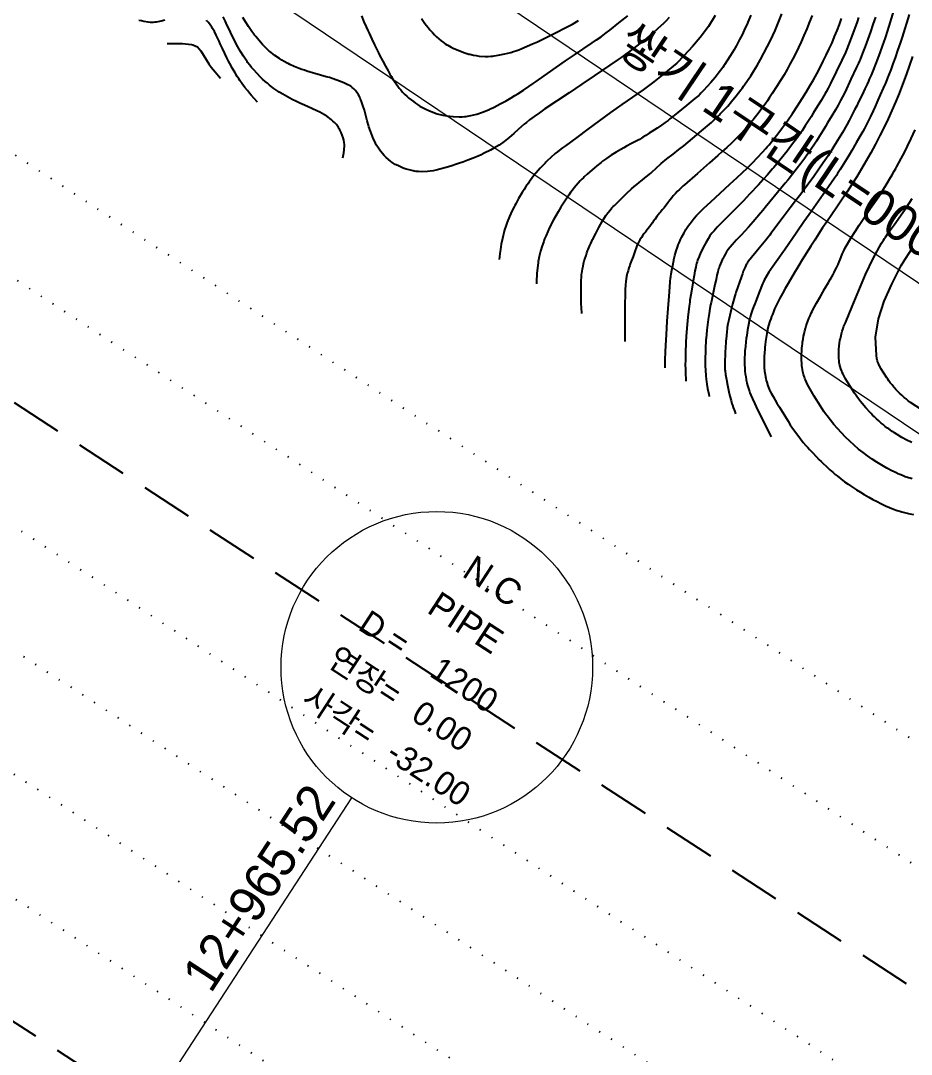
# Model space of a CAD drawing. Header units: millimetres. Extents: x 156921 to 159642, y 477538 to 479586.
# Drawn here: x 157345.2 to 157430.9, y 479121.6 to 479221.1 of the extents above; entities that cross this region are included whole.
import ezdxf
from ezdxf.enums import TextEntityAlignment as Align

# ---------------------------------------------------------------- set-up
doc = ezdxf.new("R2010")
doc.units = ezdxf.units.MM
doc.header["$MEASUREMENT"] = 0
for name, pattern in [('A-DASHD01', [0.75, 0.5, -0.25]), ('A-DOTLN01H', [0.125, 0, -0.125]), ('CONT', [2, 1, 1])]:
    doc.linetypes.add(name, pattern=pattern)
doc.layers.add('F0017111', color=94, linetype='Continuous', transparency=0.6)
doc.layers.add('F0017114', color=80, linetype='Continuous', transparency=0.6)
doc.layers.add('종단_인출선_문자_해치등', color=7, linetype='Continuous')
doc.layers.add('평면선형_인출선&문자', color=7, linetype='Continuous')
doc.layers.add('종단_횡단통로_수로암거_배수관', color=122, linetype='CONT', lineweight=9)
doc.layers.add('평면-임시폴대', color=136, linetype='Continuous', lineweight=9)
doc.styles.add('HM 4_폴대', font='BAREUNDOTUMPRO1.TTF')
doc.styles.get("Standard").update_dxf_attribs({"font": 'BAREUNDOTUMPRO1.TTF'})

# ---------------------------------------------------------------- blocks, each defined once
blk = doc.blocks.new('CRPIPEN')
at = {"color": 0, "lineweight": 0}
blk.add_circle((0, 15), 15, dxfattribs=at)
at = {"color": 0}
for s, p in [(' D =', (-9.325, 13.904)), ('연장=', (-9.133, 9.404)), ('사각=', (-9.133, 4.904))]:
    blk.add_text(s, height=2.3, dxfattribs=at).set_placement(p)
for tag, p in [('CONDITION', (0, 24.91)), ('STRU_KIND', (0, 20.14))]:
    blk.add_attdef(tag, text='', height=2.5, dxfattribs=at).set_placement(p, align=Align.MIDDLE_CENTER)
for tag, p in [('STRU_SIZE', (-0.26, 13.904)), ('NEW_LEN', (0.55, 9.404)), ('SKEW', (0.55, 4.904))]:
    blk.add_attdef(tag, p, '', height=2.3, dxfattribs=at)

msp = doc.modelspace()

# ---------------------------------------------------------------- linework, layer by layer
at = {"layer": 'F0017111', "transparency": 33554521, "flags": 128}
for points in [[(157399.195, 479192.935), (157399.192, 479192.998), (157399.145, 479193.892), (157399.132, 479194.224), (157399.126, 479194.43), (157399.123, 479194.574), (157399.12, 479195.167), (157399.128, 479195.795), (157399.139, 479196.112), (157399.157, 479196.415), (157399.179, 479196.67), (157399.199, 479196.845), (157399.218, 479196.979), (157399.26, 479197.245), (157399.31, 479197.505), (157399.36, 479197.729), (157399.4, 479197.885), (157399.436, 479198.008), (157399.513, 479198.261), (157399.601, 479198.529), (157399.687, 479198.773), (157399.754, 479198.955), (157399.813, 479199.107), (157399.931, 479199.4), (157400.049, 479199.674), (157400.153, 479199.9), (157400.227, 479200.05), (157400.287, 479200.162), (157400.543, 479200.647), (157400.831, 479201.208), (157400.988, 479201.504), (157401.154, 479201.795), (157401.306, 479202.045), (157401.421, 479202.221), (157401.516, 479202.36), (157401.711, 479202.629), (157401.913, 479202.882), (157402.096, 479203.093), (157402.23, 479203.235), (157402.342, 479203.342), (157402.764, 479203.754), (157403.143, 479204.134), (157403.532, 479204.515), (157403.983, 479204.934), (157404.228, 479205.151), (157404.481, 479205.365), (157404.707, 479205.549), (157404.873, 479205.679), (157405.009, 479205.781), (157405.27, 479205.983), (157405.509, 479206.177), (157405.705, 479206.343), (157405.832, 479206.457), (157405.925, 479206.546), (157406.34, 479206.927), (157406.837, 479207.358), (157407.393, 479207.815), (157407.981, 479208.277), (157408.543, 479208.711), (157409.018, 479209.084), (157409.444, 479209.427), (157409.862, 479209.774), (157410.72, 479210.505), (157411.671, 479211.336), (157411.914, 479211.554), (157412.139, 479211.761), (157412.322, 479211.936), (157412.442, 479212.054), (157412.53, 479212.145), (157412.885, 479212.517), (157413.24, 479212.909), (157413.624, 479213.358), (157414.065, 479213.9), (157414.496, 479214.452), (157414.662, 479214.673), (157414.77, 479214.82), (157414.848, 479214.931), (157415.157, 479215.375), (157415.455, 479215.826), (157415.754, 479216.299), (157416.067, 479216.812), (157416.393, 479217.37), (157416.73, 479217.981), (157417.053, 479218.595), (157417.336, 479219.16), (157417.587, 479219.688), (157417.813, 479220.189), (157418.083, 479220.832), (157418.468, 479221.787)], [(157429.222, 479222.067), (157428.762, 479220.581), (157428.438, 479219.571), (157428.374, 479219.378), (157428.28, 479219.104), (157428.123, 479218.67), (157427.922, 479218.123), (157427.69, 479217.512), (157427.241, 479216.362), (157427.049, 479215.889), (157426.879, 479215.484), (157426.799, 479215.299), (157426.674, 479215.023), (157426.461, 479214.566), (157426.178, 479213.975), (157425.846, 479213.296), (157425.667, 479212.935), (157425.463, 479212.527), (157425.206, 479212.026), (157424.941, 479211.522), (157424.714, 479211.105), (157424.284, 479210.355), (157423.83, 479209.597), (157423.366, 479208.848), (157422.902, 479208.126), (157422.448, 479207.443), (157422.016, 479206.812), (157421.526, 479206.124), (157420.901, 479205.27), (157420.275, 479204.43), (157419.779, 479203.781), (157419.266, 479203.11), (157418.588, 479202.204), (157417.402, 479200.624), (157417.296, 479200.485), (157417.146, 479200.293), (157416.907, 479199.993), (157416.272, 479199.213), (157415.247, 479197.963), (157415.148, 479197.84), (157415.117, 479197.793), (157415.066, 479197.7), (157414.998, 479197.567), (157414.918, 479197.401), (157414.746, 479196.993), (157414.657, 479196.758), (157414.567, 479196.501), (157414.037, 479194.94), (157413.995, 479194.817), (157413.935, 479194.623), (157413.839, 479194.29), (157413.718, 479193.847), (157413.581, 479193.325), (157413.509, 479193.044), (157413.432, 479192.726), (157413.344, 479192.331), (157413.262, 479191.93), (157413.206, 479191.593), (157413.184, 479191.441), (157413.156, 479191.202), (157413.117, 479190.792), (157413.074, 479190.247), (157413.03, 479189.606), (157413.008, 479189.261), (157412.988, 479188.885), (157412.97, 479188.447), (157412.961, 479188.032), (157412.966, 479187.727), (157412.974, 479187.57), (157412.979, 479187.512), (157412.993, 479187.401), (157413.044, 479187.05), (157413.124, 479186.581), (157413.23, 479186.023), (157413.29, 479185.723), (157413.361, 479185.386), (157413.456, 479184.976), (157413.56, 479184.569), (157413.656, 479184.239), (157413.703, 479184.094), (157413.781, 479183.875), (157413.92, 479183.511), (157414.009, 479183.288)], [(157430.709, 479221.709), (157430.032, 479219.536), (157429.846, 479218.963), (157429.607, 479218.247), (157429.362, 479217.533), (157429.157, 479216.966), (157428.937, 479216.386), (157428.642, 479215.631), (157428.559, 479215.42), (157428.432, 479215.114), (157428.218, 479214.616), (157427.937, 479213.979), (157427.609, 479213.255), (157427.433, 479212.871), (157427.233, 479212.439), (157426.981, 479211.91), (157426.722, 479211.38), (157426.501, 479210.945), (157426.399, 479210.751), (157426.241, 479210.461), (157425.969, 479209.979), (157425.61, 479209.354), (157425.188, 479208.635), (157424.961, 479208.251), (157424.706, 479207.824), (157424.393, 479207.31), (157424.079, 479206.804), (157423.821, 479206.402), (157423.705, 479206.227), (157423.532, 479205.969), (157423.242, 479205.545), (157422.426, 479204.374), (157421.083, 479202.476), (157420.582, 479201.765), (157419.899, 479200.771), (157418.718, 479199.039), (157418.616, 479198.89), (157418.469, 479198.679), (157418.231, 479198.343), (157417.583, 479197.449), (157417.355, 479197.139), (157417.294, 479197.051), (157417.203, 479196.912), (157416.975, 479196.541), (157416.761, 479196.151), (157416.677, 479195.972), (157416.607, 479195.804), (157416.32, 479195.057), (157415.952, 479194.12), (157415.849, 479193.862), (157415.738, 479193.57), (157415.607, 479193.209), (157415.482, 479192.845), (157415.39, 479192.543), (157415.352, 479192.406), (157415.304, 479192.197), (157415.235, 479191.841), (157415.155, 479191.372), (157415.074, 479190.824), (157415.033, 479190.531), (157414.99, 479190.194), (157414.943, 479189.769), (157414.903, 479189.329), (157414.879, 479188.949), (157414.871, 479188.773), (157414.866, 479188.564), (157414.864, 479188.285), (157414.868, 479187.981), (157414.88, 479187.696), (157414.888, 479187.559), (157414.903, 479187.385), (157414.933, 479187.138), (157414.974, 479186.852), (157415.026, 479186.562), (157415.054, 479186.416), (157415.095, 479186.236), (157415.161, 479185.987), (157415.244, 479185.706), (157415.339, 479185.429), (157415.389, 479185.292), (157415.476, 479185.078), (157415.635, 479184.712), (157415.855, 479184.227), (157416.123, 479183.657), (157417.414, 479181.071)], [(157359.032, 479221.184), (157358.699, 479221.092), (157358.363, 479221.013), (157358.217, 479220.986), (157358.086, 479220.967), (157357.931, 479220.948), (157357.876, 479220.947), (157357.772, 479220.952), (157357.628, 479220.964), (157357.451, 479220.983), (157357.03, 479221.048), (157356.793, 479221.095), (157356.539, 479221.151)], [(157367.961, 479213.276), (157367.368, 479213.956), (157367.199, 479214.153), (157367.004, 479214.39), (157366.755, 479214.705), (157366.496, 479215.05), (157366.268, 479215.375), (157366.162, 479215.533), (157366.023, 479215.752), (157365.819, 479216.095), (157365.576, 479216.521), (157365.32, 479216.991), (157365.188, 479217.237), (157365.031, 479217.542), (157364.823, 479217.963), (157364.595, 479218.439), (157364.381, 479218.91), (157364.278, 479219.143), (157364.155, 479219.409), (157363.992, 479219.74), (157363.814, 479220.077), (157363.649, 479220.361), (157363.569, 479220.491), (157363.475, 479220.635), (157363.353, 479220.81), (157363.224, 479220.982), (157363.106, 479221.119), (157363.05, 479221.18)], [(157376.188, 479207.918), (157376.229, 479208.086), (157376.277, 479208.395), (157376.308, 479208.705), (157376.338, 479209.114), (157376.337, 479209.146), (157376.333, 479209.205), (157376.313, 479209.383), (157376.275, 479209.608), (157376.217, 479209.86), (157376.035, 479210.371), (157375.91, 479210.609), (157375.839, 479210.724), (157375.762, 479210.836), (157375.564, 479211.113), (157375.5, 479211.19), (157375.386, 479211.308), (157375.234, 479211.456), (157375.053, 479211.618), (157374.644, 479211.931), (157374.425, 479212.067), (157374.197, 479212.191), (157373.965, 479212.308), (157373.671, 479212.452), (157373.254, 479212.65), (157372.772, 479212.872), (157372.282, 479213.088), (157372.036, 479213.195), (157371.734, 479213.335), (157371.322, 479213.539), (157370.861, 479213.78), (157370.412, 479214.033), (157370.135, 479214.195), (157370.053, 479214.247), (157369.918, 479214.337), (157369.544, 479214.602), (157369.123, 479214.924), (157368.916, 479215.095), (157368.711, 479215.273), (157368.456, 479215.498), (157368.382, 479215.568), (157368.261, 479215.687), (157367.932, 479216.026), (157367.571, 479216.426), (157367.397, 479216.631), (157367.228, 479216.841), (157367.02, 479217.105), (157366.961, 479217.186), (157366.865, 479217.321), (157366.608, 479217.706), (157366.331, 479218.152), (157366.201, 479218.378), (157366.077, 479218.607), (157365.956, 479218.837), (157365.807, 479219.128), (157365.601, 479219.539), (157365.369, 479220.014), (157365.142, 479220.495), (157365.029, 479220.737), (157364.882, 479221.044), (157364.666, 479221.482)], [(157377.984, 479221.598), (157378.22, 479221.027), (157378.43, 479220.533), (157378.585, 479220.183), (157378.711, 479219.906), (157378.965, 479219.355), (157379.223, 479218.813), (157379.451, 479218.345), (157379.617, 479218.015), (157379.751, 479217.754), (157380.021, 479217.237), (157380.296, 479216.729), (157380.539, 479216.289), (157380.715, 479215.98), (157380.858, 479215.736), (157381.003, 479215.496), (157381.153, 479215.264), (157381.469, 479214.821), (157381.624, 479214.622), (157381.76, 479214.454), (157381.867, 479214.328), (157381.934, 479214.255), (157382.164, 479214.026), (157382.352, 479213.844), (157382.55, 479213.669), (157382.974, 479213.334), (157383.183, 479213.183), (157383.369, 479213.055), (157383.516, 479212.959), (157383.609, 479212.904), (157383.931, 479212.728), (157384.191, 479212.593), (157384.459, 479212.47), (157385.012, 479212.257), (157385.278, 479212.17), (157385.512, 479212.101), (157385.695, 479212.053), (157385.808, 479212.029), (157386.192, 479211.966), (157386.498, 479211.923), (157386.799, 479211.893), (157387.39, 479211.874), (157387.662, 479211.881), (157387.895, 479211.894), (157388.073, 479211.91), (157388.178, 479211.925), (157388.521, 479211.997), (157388.797, 479212.06), (157389.073, 479212.134), (157389.631, 479212.314), (157389.894, 479212.411), (157390.123, 479212.501), (157390.3, 479212.575), (157390.406, 479212.624), (157390.764, 479212.805), (157391.336, 479213.102), (157391.905, 479213.416), (157392.402, 479213.702), (157392.757, 479213.916), (157393.039, 479214.094), (157393.587, 479214.444), (157394.101, 479214.78), (157394.527, 479215.066), (157394.812, 479215.263), (157395.027, 479215.415), (157396.758, 479216.641), (157397.629, 479217.252), (157398.495, 479217.846), (157400.201, 479218.995), (157400.623, 479219.283), (157401.046, 479219.584), (157401.418, 479219.857), (157401.684, 479220.059), (157401.897, 479220.225), (157402.76, 479220.903), (157403.64, 479221.604)], [(157383.77, 479221.333), (157384.095, 479220.863), (157384.396, 479220.463), (157384.507, 479220.323), (157384.576, 479220.241), (157384.816, 479219.973), (157385.012, 479219.764), (157385.216, 479219.566), (157385.65, 479219.198), (157385.862, 479219.038), (157386.051, 479218.905), (157386.2, 479218.806), (157386.293, 479218.751), (157386.615, 479218.585), (157386.874, 479218.457), (157387.136, 479218.337), (157387.665, 479218.126), (157387.916, 479218.037), (157388.135, 479217.966), (157388.304, 479217.914), (157388.407, 479217.887), (157388.752, 479217.812), (157389.031, 479217.758), (157389.316, 479217.72), (157389.902, 479217.686), (157390.184, 479217.688), (157390.431, 479217.697), (157390.623, 479217.71), (157390.741, 479217.724), (157391.142, 479217.794), (157391.46, 479217.853), (157391.768, 479217.919), (157392.359, 479218.068), (157392.626, 479218.146), (157392.852, 479218.217), (157393.023, 479218.274), (157393.121, 479218.311), (157393.436, 479218.444), (157393.945, 479218.662), (157394.461, 479218.892), (157394.919, 479219.1), (157395.251, 479219.256), (157395.52, 479219.385), (157396.611, 479219.919), (157397.732, 479220.49), (157398.301, 479220.797), (157398.872, 479221.125)], [(157412.047, 479221.618), (157411.378, 479220.55), (157410.582, 479219.517), (157409.865, 479218.64), (157409.065, 479217.77), (157408.332, 479217.022), (157407.108, 479215.994), (157406.128, 479215.23), (157405.094, 479214.453), (157403.045, 479213.046), (157401.946, 479212.273), (157400.86, 479211.481), (157399.781, 479210.68), (157398.702, 479209.879), (157397.616, 479209.088), (157397.421, 479208.948), (157397.321, 479208.875), (157397.058, 479208.671), (157396.848, 479208.505), (157396.638, 479208.332), (157396.221, 479207.964), (157395.858, 479207.623), (157395.728, 479207.497), (157395.651, 479207.418), (157395.395, 479207.144), (157395.191, 479206.922), (157394.988, 479206.691), (157394.59, 479206.207), (157394.248, 479205.762), (157394.127, 479205.598), (157394.055, 479205.496), (157393.819, 479205.145), (157393.633, 479204.863), (157393.453, 479204.58), (157393.112, 479204.01), (157392.83, 479203.506), (157392.733, 479203.325), (157392.677, 479203.216), (157392.502, 479202.851), (157392.366, 479202.561), (157392.24, 479202.276), (157392.015, 479201.724), (157391.843, 479201.256), (157391.787, 479201.092), (157391.758, 479200.996), (157391.674, 479200.685), (157391.609, 479200.432), (157391.549, 479200.169), (157391.438, 479199.615), (157391.353, 479199.104), (157391.3, 479198.717), (157391.265, 479198.392), (157391.238, 479198.117)], [(157415.461, 479221.66), (157415.175, 479220.967), (157415.102, 479220.794), (157414.998, 479220.559), (157414.831, 479220.204), (157414.62, 479219.77), (157414.383, 479219.301), (157414.257, 479219.058), (157414.088, 479218.746), (157413.829, 479218.297), (157413.513, 479217.771), (157413.17, 479217.229), (157412.948, 479216.885), (157412.879, 479216.784), (157412.761, 479216.618), (157412.423, 479216.163), (157412.023, 479215.656), (157411.816, 479215.41), (157411.605, 479215.167), (157410.904, 479214.392), (157410.669, 479214.144), (157410.511, 479213.989), (157410.451, 479213.934), (157410.33, 479213.83), (157410.089, 479213.627), (157409.304, 479212.975), (157408.448, 479212.276), (157407.814, 479211.768), (157407.683, 479211.666), (157407.501, 479211.527), (157407.213, 479211.318), (157406.854, 479211.063), (157406.455, 479210.788), (157405.692, 479210.28), (157405.366, 479210.072), (157405.077, 479209.895), (157404.941, 479209.814), (157404.742, 479209.699), (157404.414, 479209.517), (157403.994, 479209.286), (157403.513, 479209.029), (157403.257, 479208.893), (157402.944, 479208.718), (157402.517, 479208.462), (157402.037, 479208.161), (157401.571, 479207.847), (157401.283, 479207.648), (157401.197, 479207.584), (157401.052, 479207.475), (157400.647, 479207.155), (157400.183, 479206.768), (157399.717, 479206.355), (157399.425, 479206.088), (157399.342, 479206.007), (157399.209, 479205.87), (157399.04, 479205.691), (157398.85, 479205.483), (157398.467, 479205.032), (157398.288, 479204.804), (157398.117, 479204.572), (157397.95, 479204.34), (157397.75, 479204.05), (157397.483, 479203.643), (157397.189, 479203.178), (157396.912, 479202.713), (157396.484, 479201.966), (157396.276, 479201.589), (157396.252, 479201.541), (157396.201, 479201.433), (157396.096, 479201.203), (157395.752, 479200.43), (157395.618, 479200.128), (157395.581, 479200.036), (157395.524, 479199.88), (157395.375, 479199.44), (157395.223, 479198.928), (157395.157, 479198.668), (157395.097, 479198.405), (157395.026, 479198.074), (157395.007, 479197.974), (157394.981, 479197.807), (157394.92, 479197.336), (157394.869, 479196.793), (157394.853, 479196.52), (157394.844, 479196.245), (157394.837, 479195.97), (157394.837, 479195.773)], [(157421.377, 479221.628), (157421.129, 479220.999), (157420.857, 479220.331), (157420.585, 479219.692), (157420.317, 479219.091), (157420.059, 479218.539), (157419.797, 479218.007), (157419.52, 479217.463), (157419.237, 479216.93), (157418.96, 479216.428), (157418.666, 479215.919), (157418.334, 479215.365), (157417.955, 479214.759), (157417.525, 479214.097), (157417.411, 479213.924), (157417.268, 479213.712), (157417.067, 479213.422), (157416.836, 479213.097), (157416.604, 479212.779), (157416.166, 479212.197), (157415.781, 479211.705), (157415.692, 479211.593), (157415.57, 479211.446), (157415.386, 479211.229), (157414.916, 479210.694), (157414.437, 479210.172), (157414.012, 479209.734), (157413.601, 479209.331), (157413.161, 479208.917), (157412.718, 479208.514), (157412.298, 479208.147), (157411.474, 479207.434), (157410.326, 479206.426), (157409.072, 479205.323), (157408.941, 479205.208), (157408.789, 479205.069), (157408.593, 479204.883), (157408.387, 479204.679), (157408.202, 479204.484), (157408.116, 479204.389), (157408.006, 479204.263), (157407.849, 479204.073), (157407.668, 479203.844), (157407.483, 479203.6), (157407.116, 479203.12), (157406.938, 479202.898), (157406.762, 479202.688), (157406.676, 479202.586), (157406.567, 479202.453), (157406.416, 479202.257), (157406.244, 479202.023), (157406.073, 479201.777), (157405.988, 479201.651), (157405.882, 479201.5), (157405.734, 479201.299), (157405.565, 479201.079), (157405.398, 479200.873), (157405.314, 479200.774), (157405.214, 479200.645), (157405.079, 479200.46), (157404.931, 479200.242), (157404.792, 479200.018), (157404.723, 479199.903), (157404.643, 479199.754), (157404.539, 479199.533), (157404.427, 479199.269), (157404.326, 479198.991), (157404.127, 479198.423), (157403.92, 479197.861), (157403.867, 479197.722), (157403.806, 479197.55), (157403.727, 479197.314), (157403.644, 479197.048), (157403.57, 479196.787), (157403.535, 479196.658), (157403.499, 479196.495), (157403.459, 479196.263), (157403.425, 479195.994), (157403.404, 479195.72), (157403.379, 479195.163), (157403.359, 479194.594), (157403.348, 479193.961), (157403.349, 479193.213), (157403.352, 479192.453), (157403.346, 479191.784), (157403.325, 479190.532), (157403.325, 479190.246)], [(157425.848, 479221.419), (157425.707, 479221.021), (157425.297, 479219.903), (157424.877, 479218.801), (157424.709, 479218.383), (157424.57, 479218.055), (157424.508, 479217.913), (157424.406, 479217.69), (157424.226, 479217.307), (157423.692, 479216.199), (157423.134, 479215.074), (157422.907, 479214.635), (157422.716, 479214.277), (157422.629, 479214.119), (157422.486, 479213.872), (157422.234, 479213.448), (157421.893, 479212.887), (157421.486, 479212.228), (157421.265, 479211.874), (157421.016, 479211.478), (157420.709, 479211), (157420.399, 479210.528), (157420.142, 479210.15), (157420.026, 479209.984), (157419.865, 479209.761), (157419.613, 479209.42), (157419.299, 479209.005), (157418.952, 479208.556), (157418.275, 479207.701), (157417.698, 479207.003), (157417.566, 479206.848), (157417.373, 479206.627), (157417.06, 479206.274), (157416.657, 479205.827), (157416.199, 479205.326), (157415.356, 479204.414), (157414.77, 479203.794), (157414.141, 479203.155), (157413.172, 479202.187), (157412.887, 479201.903), (157412.582, 479201.596), (157412.237, 479201.239), (157411.924, 479200.904), (157411.713, 479200.661), (157411.614, 479200.539), (157411.581, 479200.493), (157411.523, 479200.405), (157411.349, 479200.125), (157411.133, 479199.748), (157410.894, 479199.298), (157410.769, 479199.055), (157410.635, 479198.777), (157410.482, 479198.428), (157410.342, 479198.069), (157410.288, 479197.909), (157410.245, 479197.761), (157410.208, 479197.62), (157410.159, 479197.408), (157410.086, 479197.055), (157409.998, 479196.597), (157409.906, 479196.069), (157409.743, 479195.081), (157409.632, 479194.371), (157409.611, 479194.228), (157409.582, 479194.009), (157409.537, 479193.637), (157409.419, 479192.58), (157409.311, 479191.506), (157409.245, 479190.724), (157409.234, 479190.565), (157409.221, 479190.321), (157409.205, 479189.909), (157409.188, 479189.367), (157409.173, 479188.736), (157409.166, 479188.399), (157409.162, 479188.016), (157409.165, 479187.544), (157409.176, 479187.066), (157409.196, 479186.668), (157409.209, 479186.489), (157409.216, 479186.41)], [(157427.46, 479221.469), (157427.231, 479220.763), (157426.994, 479220.058), (157426.746, 479219.354), (157426.487, 479218.65), (157426.23, 479217.985), (157425.991, 479217.401), (157425.933, 479217.265), (157425.835, 479217.043), (157425.656, 479216.648), (157425.114, 479215.478), (157424.54, 479214.276), (157424.307, 479213.806), (157424.109, 479213.424), (157424.02, 479213.255), (157423.875, 479212.994), (157423.619, 479212.551), (157423.276, 479211.967), (157422.867, 479211.285), (157422.647, 479210.92), (157422.397, 479210.511), (157422.09, 479210.017), (157421.779, 479209.529), (157421.522, 479209.138), (157421.074, 479208.485), (157420.657, 479207.895), (157420.274, 479207.373), (157419.929, 479206.923), (157419.264, 479206.066), (157419.18, 479205.955), (157419.039, 479205.779), (157418.788, 479205.472), (157418.037, 479204.575), (157417.293, 479203.689), (157416.838, 479203.125), (157416.76, 479203.025), (157416.63, 479202.864), (157416.395, 479202.582), (157415.69, 479201.756), (157415.481, 479201.514), (157415.233, 479201.232), (157414.906, 479200.868), (157414.553, 479200.484), (157414.225, 479200.14), (157414.068, 479199.978), (157413.892, 479199.791), (157413.679, 479199.553), (157413.469, 479199.305), (157413.3, 479199.088), (157413.226, 479198.987), (157413.137, 479198.856), (157413.018, 479198.666), (157412.887, 479198.441), (157412.763, 479198.208), (157412.702, 479198.089), (157412.633, 479197.94), (157412.545, 479197.73), (157412.455, 479197.489), (157412.376, 479197.247), (157412.339, 479197.125), (157412.289, 479196.939), (157412.211, 479196.624), (157412.116, 479196.21), (157412.011, 479195.728), (157411.67, 479194.128), (157411.639, 479193.987), (157411.597, 479193.771), (157411.534, 479193.405), (157411.458, 479192.925), (157411.375, 479192.367), (157411.234, 479191.317), (157411.186, 479190.901), (157411.154, 479190.557), (157411.141, 479190.403), (157411.127, 479190.167), (157411.112, 479189.766), (157411.097, 479189.239), (157411.086, 479188.624), (157411.081, 479188.294), (157411.083, 479187.919), (157411.096, 479187.453), (157411.122, 479186.979), (157411.162, 479186.578), (157411.185, 479186.396), (157411.226, 479186.133), (157411.303, 479185.708), (157411.41, 479185.165), (157411.455, 479184.951)], [(157359.265, 479218.938), (157359.636, 479218.939), (157360.235, 479218.934), (157360.762, 479218.914), (157361.604, 479218.829), (157361.757, 479218.801), (157362.198, 479218.594), (157362.526, 479218.229), (157362.781, 479217.808), (157363.016, 479217.376), (157363.277, 479216.959), (157363.501, 479216.657), (157363.697, 479216.416), (157363.88, 479216.204), (157364.223, 479215.801), (157364.391, 479215.6)], [(157431, 479177.005), (157430.804, 479177.064), (157430.648, 479177.115), (157430.345, 479177.219), (157430.06, 479177.326), (157429.824, 479177.422), (157429.665, 479177.492), (157429.546, 479177.549), (157429.061, 479177.79), (157428.562, 479178.057), (157428.071, 479178.336), (157427.609, 479178.615), (157427.163, 479178.905), (157426.718, 479179.214), (157426.28, 479179.542), (157425.852, 479179.887), (157425.429, 479180.251), (157425.008, 479180.637), (157424.597, 479181.037), (157424.205, 479181.44), (157423.83, 479181.847), (157423.473, 479182.254), (157423.136, 479182.662), (157422.824, 479183.07), (157422.672, 479183.283), (157422.514, 479183.512), (157422.185, 479184.022), (157421.58, 479184.989), (157421.316, 479185.421), (157421.055, 479185.869), (157420.931, 479186.099), (157420.819, 479186.333), (157420.728, 479186.54), (157420.669, 479186.69), (157420.627, 479186.812), (157420.549, 479187.061), (157420.485, 479187.321), (157420.438, 479187.554), (157420.412, 479187.727), (157420.396, 479187.87), (157420.37, 479188.154), (157420.355, 479188.439), (157420.349, 479188.687), (157420.351, 479188.864), (157420.357, 479189.006), (157420.372, 479189.291), (157420.394, 479189.58), (157420.417, 479189.835), (157420.438, 479190.019), (157420.457, 479190.167), (157420.498, 479190.458), (157420.544, 479190.735), (157420.589, 479190.968), (157420.624, 479191.127), (157420.655, 479191.248), (157420.719, 479191.491), (157420.791, 479191.732), (157420.86, 479191.942), (157420.913, 479192.091), (157420.958, 479192.21), (157421.057, 479192.454), (157421.17, 479192.713), (157421.28, 479192.95), (157421.366, 479193.127), (157421.441, 479193.275), (157421.601, 479193.582), (157421.78, 479193.913), (157422.194, 479194.644), (157422.61, 479195.355), (157422.957, 479195.932), (157423.113, 479196.191), (157423.267, 479196.461), (157423.401, 479196.703), (157423.496, 479196.882), (157423.572, 479197.028), (157423.72, 479197.328), (157423.864, 479197.64), (157423.986, 479197.922), (157424.07, 479198.13), (157424.136, 479198.302), (157424.271, 479198.639), (157424.417, 479198.963), (157424.551, 479199.239), (157424.652, 479199.429), (157424.737, 479199.576), (157425.098, 479200.181), (157425.502, 479200.822), (157425.895, 479201.426), (157426.219, 479201.918), (157426.995, 479203.062), (157427.783, 479204.212), (157428.135, 479204.748), (157428.586, 479205.467), (157428.834, 479205.873), (157429.076, 479206.28), (157429.283, 479206.637), (157429.428, 479206.892), (157429.542, 479207.097), (157429.948, 479207.841), (157430.257, 479208.434), (157430.549, 479209.03), (157430.906, 479209.784), (157431.286, 479210.62)], [(157430.981, 479180.519), (157430.772, 479180.614), (157430.622, 479180.688), (157430.501, 479180.75), (157430.021, 479181.009), (157429.546, 479181.287), (157429.313, 479181.434), (157429.083, 479181.585), (157428.884, 479181.72), (157428.745, 479181.819), (157428.635, 479181.901), (157428.416, 479182.066), (157428.201, 479182.236), (157428.015, 479182.389), (157427.885, 479182.502), (157427.781, 479182.594), (157427.574, 479182.782), (157427.366, 479182.98), (157427.184, 479183.159), (157427.053, 479183.293), (157426.948, 479183.403), (157426.549, 479183.836), (157426.188, 479184.253), (157426.014, 479184.47), (157425.833, 479184.712), (157425.669, 479184.941), (157425.547, 479185.12), (157425.447, 479185.272), (157425.07, 479185.858), (157424.736, 479186.392), (157424.588, 479186.644), (157424.454, 479186.889), (157424.346, 479187.101), (157424.277, 479187.249), (157424.228, 479187.365), (157424.138, 479187.601), (157424.065, 479187.846), (157424.013, 479188.067), (157423.986, 479188.229), (157423.971, 479188.363), (157423.948, 479188.633), (157423.937, 479188.91), (157423.937, 479189.158), (157423.943, 479189.338), (157423.954, 479189.486), (157423.98, 479189.781), (157424.016, 479190.076), (157424.055, 479190.335), (157424.089, 479190.52), (157424.12, 479190.668), (157424.188, 479190.961), (157424.267, 479191.244), (157424.344, 479191.486), (157424.405, 479191.654), (157424.459, 479191.785), (157424.572, 479192.049), (157425.22, 479193.6), (157425.86, 479195.155), (157426.526, 479196.699), (157427.251, 479198.217), (157428.064, 479199.688), (157428.242, 479199.983), (157428.353, 479200.162), (157428.432, 479200.282), (157428.795, 479200.822), (157429.256, 479201.478), (157430.091, 479202.645), (157430.483, 479203.215), (157431.008, 479204.017)], [(157431.95, 479183.656), (157430.848, 479184.374), (157430.627, 479184.536), (157430.411, 479184.704), (157430.225, 479184.857), (157430.096, 479184.971), (157429.994, 479185.065), (157429.794, 479185.255), (157429.601, 479185.448), (157429.438, 479185.62), (157429.325, 479185.745), (157429.237, 479185.846), (157429.064, 479186.053), (157428.895, 479186.269), (157428.749, 479186.464), (157428.647, 479186.608), (157428.568, 479186.727), (157428.262, 479187.194), (157427.985, 479187.643), (157427.922, 479187.755), (157427.863, 479187.869), (157427.76, 479188.105), (157427.681, 479188.32), (157427.656, 479188.398), (157427.643, 479188.447), (157427.607, 479188.612), (157427.559, 479188.875), (157427.468, 479190.658), (157427.764, 479192.421), (157428.323, 479194.121), (157429.044, 479195.759), (157429.851, 479197.357), (157429.958, 479197.563), (157430.038, 479197.703), (157430.105, 479197.81), (157430.381, 479198.249), (157430.677, 479198.707), (157430.984, 479199.161)]]:
    msp.add_lwpolyline(points, dxfattribs=at)
at = {"layer": 'F0017114', "transparency": 33554521, "flags": 128}
for points in [[(157390.739, 479208.837), (157390.394, 479208.655), (157389.808, 479208.36), (157389.616, 479208.267), (157389.512, 479208.219), (157389.211, 479208.091), (157388.719, 479207.888), (157388.208, 479207.688), (157387.748, 479207.516), (157387.409, 479207.395), (157387.129, 479207.299), (157386.571, 479207.117), (157386.011, 479206.953), (157385.521, 479206.822), (157385.17, 479206.739), (157384.889, 479206.68), (157384.608, 479206.629), (157384.324, 479206.596), (157383.749, 479206.581), (157383.477, 479206.594), (157383.24, 479206.615), (157383.057, 479206.639), (157382.947, 479206.659), (157382.574, 479206.758), (157382.282, 479206.842), (157382.001, 479206.939), (157381.473, 479207.17), (157381.239, 479207.293), (157381.043, 479207.406), (157380.896, 479207.498), (157380.813, 479207.558), (157380.554, 479207.778), (157380.353, 479207.959), (157380.163, 479208.149), (157379.818, 479208.556), (157379.67, 479208.757), (157379.547, 479208.936), (157379.458, 479209.078), (157379.409, 479209.166), (157379.264, 479209.477), (157379.152, 479209.725), (157379.045, 479209.974), (157378.852, 479210.474), (157378.701, 479210.914), (157378.651, 479211.071), (157378.624, 479211.166), (157378.543, 479211.483), (157378.407, 479211.991), (157378.257, 479212.499), (157378.116, 479212.943), (157378.007, 479213.262), (157377.914, 479213.516), (157377.865, 479213.641), (157377.812, 479213.762), (157377.692, 479213.99), (157377.399, 479214.393), (157377.24, 479214.56), (157377.093, 479214.696), (157376.972, 479214.793), (157376.931, 479214.823), (157376.907, 479214.837), (157376.597, 479214.985), (157376.358, 479215.095), (157376.115, 479215.2), (157375.616, 479215.395), (157375.167, 479215.553), (157375.004, 479215.607), (157374.905, 479215.637), (157374.566, 479215.729), (157374.028, 479215.878), (157373.502, 479216.031), (157373.049, 479216.167), (157372.732, 479216.266), (157372.482, 479216.347), (157372.233, 479216.432), (157371.986, 479216.522), (157371.497, 479216.722), (157371.074, 479216.915), (157370.923, 479216.987), (157370.834, 479217.034), (157370.539, 479217.198), (157370.305, 479217.333), (157370.078, 479217.475), (157369.64, 479217.777), (157369.441, 479217.926), (157369.272, 479218.059), (157369.144, 479218.163), (157369.07, 479218.229), (157368.832, 479218.457), (157368.644, 479218.643), (157368.459, 479218.834), (157368.099, 479219.232), (157367.795, 479219.596), (157367.689, 479219.729), (157367.626, 479219.811), (157367.424, 479220.094), (157367.11, 479220.551), (157366.813, 479221.016), (157366.565, 479221.43)], [(157407.607, 479221.414), (157407.306, 479221.116), (157407.047, 479220.865), (157406.525, 479220.372), (157405.996, 479219.899), (157405.527, 479219.499), (157405.358, 479219.359), (157405.256, 479219.277), (157404.913, 479219.012), (157404.362, 479218.594), (157403.809, 479218.185), (157403.323, 479217.834), (157402.974, 479217.589), (157402.695, 479217.397), (157400.397, 479215.813), (157399.206, 479214.997), (157397.991, 479214.184), (157395.65, 479212.63), (157395.108, 479212.258), (157394.595, 479211.887), (157394.167, 479211.563), (157393.878, 479211.332), (157393.658, 479211.147), (157393.089, 479210.667), (157392.638, 479210.275), (157392.189, 479209.881), (157391.73, 479209.499), (157391.25, 479209.145), (157390.739, 479208.837)], [(157407.225, 479187.706), (157407.224, 479187.818), (157407.232, 479188.518), (157407.252, 479189.211), (157407.281, 479189.894), (157407.337, 479190.891), (157407.419, 479192.184), (157407.507, 479193.428), (157407.595, 479194.613), (157407.663, 479195.464), (157407.714, 479196.007), (157407.749, 479196.34), (157407.769, 479196.502), (157407.808, 479196.756), (157407.868, 479197.115), (157407.948, 479197.546), (157408.015, 479197.898), (157408.045, 479198.051), (157408.061, 479198.126), (157408.09, 479198.245), (157408.165, 479198.525), (157408.292, 479198.96), (157408.403, 479199.304), (157408.484, 479199.529), (157408.569, 479199.751), (157408.623, 479199.89), (157408.651, 479199.959), (157408.7, 479200.066), (157408.825, 479200.317), (157409.036, 479200.706), (157409.14, 479200.885), (157409.217, 479201.011), (157409.346, 479201.209), (157409.481, 479201.404), (157409.628, 479201.611), (157409.813, 479201.855), (157410.029, 479202.124), (157410.242, 479202.37), (157410.544, 479202.68), (157410.954, 479203.079), (157411.608, 479203.689), (157412.516, 479204.522), (157413.454, 479205.379), (157414.168, 479206.035), (157414.65, 479206.487), (157415.135, 479206.954), (157415.624, 479207.439), (157416.113, 479207.944), (157416.602, 479208.469), (157416.906, 479208.806), (157417.043, 479208.963), (157417.226, 479209.177), (157417.455, 479209.452), (157417.699, 479209.752), (157418.061, 479210.214), (157418.529, 479210.831), (157418.99, 479211.47), (157419.476, 479212.175), (157419.972, 479212.923), (157420.42, 479213.619), (157420.804, 479214.242), (157421.157, 479214.835), (157421.494, 479215.426), (157421.82, 479216.019), (157422.137, 479216.617), (157422.443, 479217.217), (157422.737, 479217.817), (157423.019, 479218.414), (157423.287, 479219.006), (157423.54, 479219.593), (157423.778, 479220.175), (157424.002, 479220.75), (157424.213, 479221.318)], [(157431.042, 479217.688), (157430.761, 479216.852), (157430.428, 479215.913), (157430.076, 479214.966), (157429.74, 479214.107), (157429.403, 479213.292), (157429.051, 479212.479), (157428.684, 479211.67), (157428.302, 479210.868), (157427.897, 479210.058), (157427.462, 479209.225), (157427.015, 479208.401), (157426.574, 479207.619), (157426.128, 479206.857), (157425.663, 479206.091), (157425.196, 479205.348), (157424.744, 479204.652), (157424.271, 479203.944), (157423.74, 479203.164), (157422.776, 479201.757), (157422.38, 479201.169), (157421.996, 479200.586), (157421.624, 479200.006), (157421.26, 479199.431), (157420.424, 479198.092), (157419.991, 479197.39), (157419.644, 479196.816), (157419.057, 479195.822), (157418.78, 479195.342), (157418.515, 479194.872), (157418.263, 479194.409), (157418.022, 479193.952), (157417.898, 479193.699), (157417.763, 479193.395), (157417.637, 479193.094), (157417.541, 479192.85), (157417.459, 479192.634), (157417.38, 479192.42), (157417.308, 479192.208), (157417.181, 479191.793), (157417.088, 479191.436), (157417.059, 479191.31), (157417.044, 479191.236), (157417.004, 479190.992), (157416.945, 479190.607), (157416.893, 479190.23), (157416.853, 479189.908), (157416.829, 479189.682), (157416.813, 479189.506), (157416.786, 479189.152), (157416.767, 479188.798), (157416.756, 479188.488), (157416.754, 479188.266), (157416.755, 479188.089), (157416.767, 479187.733), (157416.796, 479187.378), (157416.835, 479187.066), (157416.873, 479186.843), (157416.91, 479186.665), (157416.951, 479186.487), (157416.999, 479186.31), (157417.114, 479185.961), (157417.233, 479185.658), (157417.279, 479185.551), (157417.31, 479185.488), (157417.423, 479185.277), (157417.609, 479184.94), (157417.804, 479184.602), (157417.98, 479184.306), (157418.111, 479184.094), (157418.22, 479183.924), (157418.646, 479183.246), (157419.059, 479182.567), (157419.269, 479182.227), (157419.492, 479181.888), (157419.697, 479181.59), (157419.851, 479181.377), (157419.979, 479181.207), (157420.243, 479180.867), (157420.52, 479180.526), (157420.772, 479180.229), (157420.96, 479180.017), (157421.115, 479179.847), (157421.429, 479179.51), (157421.748, 479179.177), (157422.032, 479178.889), (157422.237, 479178.686), (157422.404, 479178.525), (157422.741, 479178.207), (157423.083, 479177.896), (157423.385, 479177.63), (157423.605, 479177.444), (157423.782, 479177.299), (157424.14, 479177.012), (157424.504, 479176.736), (157424.826, 479176.502), (157425.06, 479176.34), (157425.249, 479176.215), (157425.631, 479175.967), (157426.021, 479175.724), (157426.366, 479175.516), (157426.618, 479175.37), (157426.821, 479175.255), (157427.228, 479175.031), (157427.632, 479174.818), (157427.983, 479174.639), (157428.232, 479174.517), (157428.431, 479174.423), (157428.826, 479174.246), (157429.219, 479174.089), (157429.562, 479173.965), (157429.805, 479173.888), (157429.999, 479173.835), (157430.388, 479173.733), (157430.778, 479173.643), (157431.12, 479173.572)]]:
    msp.add_lwpolyline(points, dxfattribs=at)
at = {"layer": '종단_인출선_문자_해치등', "color": 197, "linetype": 'A-DOTLN01H', "ltscale": 10}
for p, q in [((157122.912, 479352.569), (157789.941, 478918.187)), ((157117.455, 479344.19), (157784.484, 478909.807)), ((157106.541, 479327.43), (157773.57, 478893.048)), ((157101.084, 479319.05), (157768.113, 478884.668)), ((157095.626, 479310.671), (157762.656, 478876.288)), ((157090.169, 479302.291), (157757.199, 478867.908))]:
    msp.add_line(p, q, dxfattribs=at)
at = {"layer": '종단_인출선_문자_해치등', "color": 195, "linetype": 'A-DASHD01', "ltscale": 10}
for p, q in [((157111.998, 479335.81), (157779.027, 478901.427)), ((157084.712, 479293.911), (157751.741, 478859.529))]:
    msp.add_line(p, q, dxfattribs=at)
at = {"layer": '종단_횡단통로_수로암거_배수관', "linetype": 'CONT'}
msp.add_line((157337.449, 479085.497), (157377.046, 479146.302), dxfattribs=at)
at = {"layer": '평면-임시폴대', "linetype": 'CONT', "flags": 128}
for points in [[(157265.079, 479308.061), (157607.161, 479077.634), (157607.589, 479077.346), (157608.022, 479077.054), (157608.455, 479076.763), (157608.888, 479076.472), (157609.321, 479076.181), (157609.755, 479075.89), (157610.188, 479075.599), (157610.621, 479075.308), (157611.055, 479075.018), (157611.488, 479074.727), (157611.922, 479074.437), (157612.355, 479074.147), (157612.789, 479073.856), (157613.223, 479073.566), (157613.657, 479073.276), (157614.091, 479072.986), (157614.525, 479072.697), (157614.959, 479072.407), (157615.393, 479072.118), (157615.827, 479071.828), (157616.261, 479071.539), (157616.696, 479071.25), (157617.13, 479070.96), (157617.565, 479070.671), (157617.999, 479070.383), (157618.434, 479070.094), (157618.869, 479069.805), (157619.303, 479069.517), (157619.738, 479069.228), (157620.173, 479068.94), (157620.608, 479068.652), (157621.043, 479068.363), (157621.479, 479068.075), (157621.914, 479067.788), (157622.349, 479067.5), (157622.784, 479067.212), (157623.22, 479066.924), (157623.655, 479066.637), (157624.091, 479066.35), (157624.527, 479066.062), (157624.962, 479065.775), (157625.398, 479065.488), (157625.834, 479065.201), (157626.27, 479064.914), (157626.706, 479064.628), (157627.142, 479064.341), (157627.578, 479064.055), (157628.015, 479063.768), (157628.451, 479063.482), (157628.887, 479063.196), (157629.324, 479062.91), (157629.76, 479062.624), (157630.197, 479062.338), (157630.633, 479062.052), (157631.07, 479061.767), (157631.507, 479061.481), (157631.944, 479061.196), (157632.381, 479060.91), (157632.818, 479060.625), (157633.255, 479060.34), (157633.692, 479060.055), (157634.129, 479059.77), (157634.567, 479059.486), (157635.004, 479059.201), (157635.441, 479058.917), (157635.879, 479058.632), (157636.317, 479058.348), (157636.754, 479058.064), (157637.192, 479057.779), (157637.63, 479057.496), (157638.068, 479057.212), (157638.506, 479056.928), (157638.944, 479056.644), (157639.382, 479056.361), (157639.82, 479056.077), (157640.258, 479055.794), (157640.696, 479055.511), (157641.135, 479055.228), (157641.573, 479054.945), (157642.012, 479054.662), (157642.45, 479054.379), (157642.889, 479054.096), (157643.328, 479053.814), (157643.767, 479053.531), (157644.205, 479053.249), (157644.644, 479052.967), (157645.083, 479052.685), (157645.522, 479052.403), (157645.962, 479052.121), (157646.401, 479051.839), (157646.84, 479051.557), (157647.279, 479051.276), (157647.719, 479050.994), (157648.158, 479050.713), (157648.598, 479050.432), (157649.038, 479050.151), (157649.477, 479049.87), (157649.917, 479049.589), (157650.357, 479049.308), (157650.797, 479049.027), (157651.237, 479048.747), (157651.677, 479048.466), (157652.117, 479048.186), (157652.557, 479047.905), (157652.998, 479047.625), (157653.438, 479047.345), (157653.878, 479047.065), (157654.319, 479046.786), (157654.759, 479046.506), (157655.2, 479046.226), (157655.641, 479045.947), (157656.081, 479045.667), (157656.522, 479045.388), (157656.963, 479045.109), (157657.404, 479044.83), (157657.845, 479044.551), (157658.286, 479044.272), (157658.727, 479043.994), (157659.169, 479043.715), (157659.61, 479043.436), (157660.051, 479043.158), (157660.493, 479042.88), (157660.934, 479042.602), (157661.376, 479042.324), (157661.818, 479042.046), (157662.259, 479041.768), (157662.701, 479041.49), (157663.143, 479041.213), (157663.585, 479040.935), (157664.027, 479040.658), (157664.469, 479040.38), (157664.911, 479040.103), (157665.353, 479039.826), (157665.796, 479039.549), (157666.238, 479039.272), (157666.681, 479038.996), (157667.123, 479038.719), (157667.566, 479038.443), (157668.008, 479038.166), (157668.451, 479037.89), (157668.894, 479037.614), (157669.337, 479037.338), (157669.779, 479037.062), (157670.222, 479036.786), (157670.666, 479036.51), (157671.109, 479036.235), (157671.552, 479035.959), (157671.995, 479035.684), (157672.438, 479035.408), (157672.882, 479035.133), (157673.325, 479034.858), (157673.769, 479034.583), (157674.212, 479034.308), (157674.656, 479034.034), (157675.1, 479033.759), (157675.544, 479033.485), (157675.987, 479033.21), (157676.431, 479032.936), (157676.875, 479032.662), (157677.32, 479032.388), (157677.764, 479032.114), (157678.208, 479031.84), (157678.652, 479031.566), (157679.097, 479031.293), (157679.541, 479031.019), (157679.985, 479030.746), (157680.43, 479030.472), (157680.875, 479030.199), (157681.319, 479029.926), (157681.764, 479029.653), (157682.209, 479029.38), (157682.654, 479029.108), (157683.099, 479028.835), (157683.544, 479028.563), (157683.989, 479028.29), (157684.434, 479028.018), (157684.879, 479027.746), (157685.325, 479027.474), (157685.77, 479027.202), (157686.216, 479026.93), (157686.661, 479026.658), (157687.107, 479026.387), (157687.552, 479026.115), (157687.998, 479025.844), (157688.444, 479025.572), (157688.89, 479025.301), (157689.336, 479025.03), (157689.782, 479024.759), (157690.228, 479024.488), (157690.674, 479024.218), (157691.12, 479023.947), (157691.566, 479023.676), (157692.012, 479023.406), (157692.459, 479023.136), (157692.905, 479022.866), (157693.352, 479022.596), (157693.798, 479022.326), (157694.245, 479022.056), (157694.692, 479021.786), (157695.139, 479021.517), (157695.586, 479021.247), (157696.032, 479020.978), (157696.479, 479020.708), (157696.927, 479020.439), (157697.374, 479020.17), (157697.821, 479019.901), (157698.268, 479019.632), (157698.715, 479019.364), (157699.163, 479019.095), (157699.61, 479018.827), (157700.058, 479018.558), (157700.505, 479018.29), (157700.953, 479018.022), (157701.401, 479017.754), (157701.849, 479017.486), (157702.297, 479017.218), (157702.745, 479016.95), (157703.193, 479016.683), (157703.641, 479016.415), (157704.089, 479016.148), (157704.537, 479015.881), (157704.985, 479015.613), (157705.434, 479015.346), (157705.882, 479015.079), (157706.33, 479014.813), (157706.779, 479014.546), (157707.228, 479014.279), (157707.676, 479014.013), (157708.125, 479013.747), (157708.574, 479013.48), (157709.023, 479013.214), (157709.472, 479012.948), (157709.921, 479012.682), (157710.37, 479012.416), (157710.819, 479012.151), (157711.268, 479011.885), (157711.717, 479011.62), (157712.167, 479011.354), (157712.616, 479011.089), (157713.066, 479010.824), (157713.515, 479010.559), (157713.965, 479010.294), (157714.414, 479010.029), (157714.864, 479009.765), (157715.314, 479009.5), (157715.764, 479009.236), (157716.214, 479008.971), (157716.664, 479008.707), (157717.114, 479008.443), (157717.564, 479008.179), (157718.014, 479007.915), (157718.464, 479007.651), (157718.915, 479007.388), (157719.365, 479007.124), (157719.816, 479006.861), (157720.266, 479006.597), (157720.717, 479006.334), (157721.167, 479006.071), (157721.618, 479005.808), (157722.069, 479005.545), (157722.52, 479005.282), (157722.971, 479005.02), (157723.422, 479004.757), (157723.873, 479004.495), (157724.324, 479004.232), (157724.775, 479003.97), (157725.226, 479003.708), (157725.678, 479003.446), (157726.129, 479003.184), (157726.58, 479002.923), (157727.032, 479002.661), (157727.483, 479002.399), (157727.935, 479002.138), (157728.387, 479001.877), (157728.839, 479001.615), (157729.29, 479001.354), (157729.742, 479001.093), (157730.194, 479000.833), (157730.646, 479000.572), (157731.098, 479000.311), (157731.551, 479000.051), (157732.003, 478999.79), (157732.455, 478999.53), (157732.908, 478999.27), (157733.36, 478999.01), (157733.812, 478998.75), (157734.265, 478998.49), (157734.718, 478998.23), (157735.17, 478997.971), (157735.623, 478997.711), (157736.076, 478997.452), (157736.529, 478997.193), (157736.982, 478996.933), (157737.435, 478996.674), (157737.888, 478996.416), (157738.341, 478996.157), (157738.794, 478995.898), (157739.247, 478995.639), (157739.701, 478995.381), (157740.154, 478995.123), (157740.608, 478994.864), (157741.061, 478994.606), (157741.515, 478994.348), (157741.968, 478994.09), (157742.422, 478993.832), (157742.876, 478993.575), (157743.33, 478993.317), (157743.784, 478993.06), (157744.238, 478992.802), (157744.692, 478992.545), (157745.146, 478992.288), (157745.6, 478992.031), (157746.054, 478991.774), (157746.508, 478991.517), (157746.963, 478991.261), (157747.417, 478991.004), (157747.872, 478990.748), (157748.326, 478990.492), (157748.781, 478990.235), (157749.236, 478989.979), (157749.69, 478989.723), (157750.145, 478989.467), (157750.6, 478989.212), (157751.055, 478988.956), (157751.51, 478988.701), (157751.965, 478988.445), (157752.42, 478988.19), (157752.875, 478987.935), (157753.331, 478987.68), (157753.786, 478987.425), (157754.241, 478987.17), (157754.697, 478986.915), (157755.152, 478986.66), (157755.608, 478986.406), (157756.063, 478986.152), (157756.519, 478985.897), (157756.975, 478985.643), (157757.431, 478985.389), (157757.887, 478985.135), (157758.343, 478984.881), (157758.799, 478984.628), (157759.255, 478984.374), (157759.711, 478984.121), (157760.167, 478983.867), (157760.623, 478983.614), (157761.08, 478983.361), (157761.536, 478983.108), (157761.993, 478982.855), (157762.449, 478982.602), (157762.906, 478982.35), (157763.362, 478982.097), (157763.819, 478981.845), (157764.276, 478981.592), (157764.733, 478981.34), (157765.19, 478981.088), (157765.647, 478980.836), (157766.104, 478980.584), (157766.561, 478980.332), (157767.018, 478980.081), (157767.475, 478979.829), (157767.932, 478979.578), (157768.39, 478979.326), (157768.847, 478979.075), (157769.305, 478978.824), (157769.762, 478978.573), (157770.22, 478978.322), (157770.677, 478978.072), (157771.135, 478977.821), (157771.593, 478977.57), (157772.051, 478977.32), (157772.509, 478977.07), (157772.967, 478976.82), (157773.425, 478976.57), (157773.883, 478976.32), (157774.341, 478976.07), (157774.799, 478975.82), (157775.257, 478975.571), (157775.716, 478975.321), (157776.174, 478975.072), (157776.633, 478974.823), (157777.091, 478974.573), (157777.55, 478974.324), (157778.008, 478974.076), (157778.467, 478973.827), (157778.926, 478973.578), (157779.385, 478973.33), (157779.844, 478973.081), (157780.303, 478972.833), (157780.762, 478972.585), (157781.221, 478972.336), (157781.68, 478972.088), (157782.139, 478971.841), (157782.598, 478971.593), (157783.058, 478971.345), (157783.517, 478971.098), (157783.977, 478970.85), (157784.436, 478970.603), (157784.896, 478970.356), (157785.355, 478970.109), (157785.815, 478969.862), (157786.275, 478969.615), (157786.735, 478969.368), (157787.195, 478969.122), (157787.655, 478968.875), (157788.115, 478968.629), (157788.575, 478968.383), (157789.035, 478968.136), (157789.495, 478967.89), (157789.955, 478967.644), (157790.416, 478967.399), (157790.876, 478967.153), (157791.336, 478966.907), (157791.797, 478966.662), (157792.257, 478966.417), (157792.718, 478966.171), (157793.179, 478965.926), (157793.64, 478965.681), (157793.93, 478965.527)], [(157258.375, 479298.109), (157600.457, 479067.681), (157600.888, 479067.391), (157601.323, 479067.098), (157601.758, 479066.805), (157602.194, 479066.513), (157602.63, 479066.22), (157603.065, 479065.927), (157603.501, 479065.635), (157603.937, 479065.342), (157604.373, 479065.05), (157604.809, 479064.758), (157605.245, 479064.466), (157605.681, 479064.174), (157606.117, 479063.882), (157606.554, 479063.59), (157606.99, 479063.299), (157607.426, 479063.007), (157607.863, 479062.716), (157608.299, 479062.424), (157608.736, 479062.133), (157609.173, 479061.842), (157609.61, 479061.551), (157610.046, 479061.26), (157610.483, 479060.969), (157610.92, 479060.679), (157611.357, 479060.388), (157611.795, 479060.098), (157612.232, 479059.808), (157612.669, 479059.517), (157613.106, 479059.227), (157613.544, 479058.937), (157613.981, 479058.647), (157614.419, 479058.358), (157614.857, 479058.068), (157615.294, 479057.778), (157615.732, 479057.489), (157616.17, 479057.2), (157616.608, 479056.91), (157617.046, 479056.621), (157617.484, 479056.332), (157617.922, 479056.043), (157618.361, 479055.754), (157618.799, 479055.466), (157619.237, 479055.177), (157619.676, 479054.889), (157620.114, 479054.6), (157620.553, 479054.312), (157620.992, 479054.024), (157621.43, 479053.736), (157621.869, 479053.448), (157622.308, 479053.16), (157622.747, 479052.873), (157623.186, 479052.585), (157623.625, 479052.297), (157624.064, 479052.01), (157624.504, 479051.723), (157624.943, 479051.436), (157625.382, 479051.149), (157625.822, 479050.862), (157626.261, 479050.575), (157626.701, 479050.288), (157627.141, 479050.002), (157627.58, 479049.715), (157628.02, 479049.429), (157628.46, 479049.142), (157628.9, 479048.856), (157629.34, 479048.57), (157629.78, 479048.284), (157630.22, 479047.998), (157630.661, 479047.713), (157631.101, 479047.427), (157631.541, 479047.142), (157631.982, 479046.856), (157632.422, 479046.571), (157632.863, 479046.286), (157633.304, 479046.001), (157633.744, 479045.716), (157634.185, 479045.431), (157634.626, 479045.146), (157635.067, 479044.862), (157635.508, 479044.577), (157635.949, 479044.293), (157636.39, 479044.008), (157636.831, 479043.724), (157637.273, 479043.44), (157637.714, 479043.156), (157638.156, 479042.872), (157638.597, 479042.589), (157639.039, 479042.305), (157639.48, 479042.021), (157639.922, 479041.738), (157640.364, 479041.455), (157640.806, 479041.172), (157641.248, 479040.889), (157641.69, 479040.606), (157642.132, 479040.323), (157642.574, 479040.04), (157643.016, 479039.757), (157643.459, 479039.475), (157643.901, 479039.192), (157644.344, 479038.91), (157644.786, 479038.628), (157645.229, 479038.346), (157645.671, 479038.064), (157646.114, 479037.782), (157646.557, 479037.5), (157647, 479037.219), (157647.443, 479036.937), (157647.886, 479036.656), (157648.329, 479036.374), (157648.772, 479036.093), (157649.215, 479035.812), (157649.658, 479035.531), (157650.102, 479035.25), (157650.545, 479034.969), (157650.989, 479034.689), (157651.432, 479034.408), (157651.876, 479034.128), (157652.32, 479033.848), (157652.763, 479033.567), (157653.207, 479033.287), (157653.651, 479033.007), (157654.095, 479032.727), (157654.539, 479032.448), (157654.983, 479032.168), (157655.428, 479031.889), (157655.872, 479031.609), (157656.316, 479031.33), (157656.761, 479031.051), (157657.205, 479030.772), (157657.65, 479030.493), (157658.094, 479030.214), (157658.539, 479029.935), (157658.984, 479029.656), (157659.429, 479029.378), (157659.874, 479029.099), (157660.319, 479028.821), (157660.764, 479028.543), (157661.209, 479028.265), (157661.654, 479027.987), (157662.099, 479027.709), (157662.544, 479027.431), (157662.99, 479027.154), (157663.435, 479026.876), (157663.881, 479026.599), (157664.326, 479026.321), (157664.772, 479026.044), (157665.218, 479025.767), (157665.664, 479025.49), (157666.109, 479025.213), (157666.555, 479024.936), (157667.001, 479024.66), (157667.448, 479024.383), (157667.894, 479024.107), (157668.34, 479023.831), (157668.786, 479023.554), (157669.233, 479023.278), (157669.679, 479023.002), (157670.125, 479022.726), (157670.572, 479022.451), (157671.019, 479022.175), (157671.465, 479021.9), (157671.912, 479021.624), (157672.359, 479021.349), (157672.806, 479021.074), (157673.253, 479020.799), (157673.7, 479020.524), (157674.147, 479020.249), (157674.594, 479019.974), (157675.041, 479019.699), (157675.489, 479019.425), (157675.936, 479019.15), (157676.384, 479018.876), (157676.831, 479018.602), (157677.279, 479018.328), (157677.726, 479018.054), (157678.174, 479017.78), (157678.622, 479017.506), (157679.07, 479017.233), (157679.518, 479016.959), (157679.966, 479016.686), (157680.414, 479016.413), (157680.862, 479016.139), (157681.31, 479015.866), (157681.758, 479015.593), (157682.207, 479015.32), (157682.655, 479015.048), (157683.104, 479014.775), (157683.552, 479014.503), (157684.001, 479014.23), (157684.45, 479013.958), (157684.898, 479013.686), (157685.347, 479013.414), (157685.796, 479013.142), (157686.245, 479012.87), (157686.694, 479012.598), (157687.143, 479012.327), (157687.592, 479012.055), (157688.042, 479011.784), (157688.491, 479011.513), (157688.94, 479011.241), (157689.39, 479010.97), (157689.839, 479010.699), (157690.289, 479010.429), (157690.738, 479010.158), (157691.188, 479009.887), (157691.638, 479009.617), (157692.088, 479009.346), (157692.538, 479009.076), (157692.988, 479008.806), (157693.438, 479008.536), (157693.888, 479008.266), (157694.338, 479007.996), (157694.788, 479007.727), (157695.238, 479007.457), (157695.689, 479007.187), (157696.139, 479006.918), (157696.59, 479006.649), (157697.04, 479006.38), (157697.491, 479006.111), (157697.942, 479005.842), (157698.392, 479005.573), (157698.843, 479005.304), (157699.294, 479005.036), (157699.745, 479004.767), (157700.196, 479004.499), (157700.647, 479004.231), (157701.099, 479003.963), (157701.55, 479003.695), (157702.001, 479003.427), (157702.453, 479003.159), (157702.904, 479002.891), (157703.356, 479002.624), (157703.807, 479002.356), (157704.259, 479002.089), (157704.711, 479001.822), (157705.162, 479001.555), (157705.614, 479001.288), (157706.066, 479001.021), (157706.518, 479000.754), (157706.97, 479000.487), (157707.422, 479000.221), (157707.874, 478999.954), (157708.327, 478999.688), (157708.779, 478999.422), (157709.231, 478999.156), (157709.684, 478998.89), (157710.136, 478998.624), (157710.589, 478998.358), (157711.042, 478998.093), (157711.494, 478997.827), (157711.947, 478997.562), (157712.4, 478997.296), (157712.853, 478997.031), (157713.306, 478996.766), (157713.759, 478996.501), (157714.212, 478996.236), (157714.665, 478995.972), (157715.118, 478995.707), (157715.572, 478995.443), (157716.025, 478995.178), (157716.479, 478994.914), (157716.932, 478994.65), (157717.386, 478994.386), (157717.839, 478994.122), (157718.293, 478993.858), (157718.747, 478993.594), (157719.201, 478993.331), (157719.655, 478993.067), (157720.109, 478992.804), (157720.563, 478992.54), (157721.017, 478992.277), (157721.471, 478992.014), (157721.925, 478991.751), (157722.379, 478991.489), (157722.834, 478991.226), (157723.288, 478990.963), (157723.743, 478990.701), (157724.197, 478990.439), (157724.652, 478990.176), (157725.107, 478989.914), (157725.561, 478989.652), (157726.016, 478989.39), (157726.471, 478989.129), (157726.926, 478988.867), (157727.381, 478988.605), (157727.836, 478988.344), (157728.291, 478988.083), (157728.747, 478987.821), (157729.202, 478987.56), (157729.657, 478987.299), (157730.113, 478987.038), (157730.568, 478986.778), (157731.024, 478986.517), (157731.479, 478986.256), (157731.935, 478985.996), (157732.391, 478985.736), (157732.847, 478985.476), (157733.302, 478985.216), (157733.758, 478984.956), (157734.214, 478984.696), (157734.67, 478984.436), (157735.127, 478984.176), (157735.583, 478983.917), (157736.039, 478983.658), (157736.495, 478983.398), (157736.952, 478983.139), (157737.408, 478982.88), (157737.865, 478982.621), (157738.321, 478982.362), (157738.778, 478982.104), (157739.235, 478981.845), (157739.691, 478981.587), (157740.148, 478981.328), (157740.605, 478981.07), (157741.062, 478980.812), (157741.519, 478980.554), (157741.976, 478980.296), (157742.433, 478980.038), (157742.891, 478979.78), (157743.348, 478979.523), (157743.805, 478979.265), (157744.263, 478979.008), (157744.72, 478978.751), (157745.178, 478978.494), (157745.635, 478978.237), (157746.093, 478977.98), (157746.551, 478977.723), (157747.009, 478977.466), (157747.467, 478977.21), (157747.924, 478976.954), (157748.382, 478976.697), (157748.841, 478976.441), (157749.299, 478976.185), (157749.757, 478975.929), (157750.215, 478975.673), (157750.673, 478975.417), (157751.132, 478975.162), (157751.59, 478974.906), (157752.049, 478974.651), (157752.507, 478974.396), (157752.966, 478974.141), (157753.425, 478973.885), (157753.883, 478973.631), (157754.342, 478973.376), (157754.801, 478973.121), (157755.26, 478972.866), (157755.719, 478972.612), (157756.178, 478972.358), (157756.637, 478972.103), (157757.097, 478971.849), (157757.556, 478971.595), (157758.015, 478971.341), (157758.475, 478971.088), (157758.934, 478970.834), (157759.394, 478970.58), (157759.853, 478970.327), (157760.313, 478970.074), (157760.773, 478969.82), (157761.232, 478969.567), (157761.692, 478969.314), (157762.152, 478969.062), (157762.612, 478968.809), (157763.072, 478968.556), (157763.532, 478968.304), (157763.992, 478968.051), (157764.453, 478967.799), (157764.913, 478967.547), (157765.373, 478967.295), (157765.834, 478967.043), (157766.294, 478966.791), (157766.755, 478966.539), (157767.215, 478966.288), (157767.676, 478966.036), (157768.137, 478965.785), (157768.598, 478965.534), (157769.058, 478965.282), (157769.519, 478965.031), (157769.98, 478964.78), (157770.441, 478964.53), (157770.902, 478964.279), (157771.364, 478964.028), (157771.825, 478963.778), (157772.286, 478963.528), (157772.748, 478963.277), (157773.209, 478963.027), (157773.67, 478962.777), (157774.132, 478962.528), (157774.594, 478962.278), (157775.055, 478962.028), (157775.517, 478961.779), (157775.979, 478961.529), (157776.441, 478961.28), (157776.903, 478961.031), (157777.365, 478960.782), (157777.827, 478960.533), (157778.289, 478960.284), (157778.751, 478960.035), (157779.213, 478959.787), (157779.675, 478959.538), (157780.138, 478959.29), (157780.6, 478959.042), (157781.063, 478958.793), (157781.525, 478958.545), (157781.988, 478958.297), (157782.45, 478958.05), (157782.913, 478957.802), (157783.376, 478957.554), (157783.839, 478957.307), (157784.302, 478957.06), (157784.765, 478956.812), (157785.228, 478956.565), (157785.691, 478956.318), (157786.154, 478956.072), (157786.617, 478955.825), (157787.08, 478955.578), (157787.544, 478955.332), (157788.007, 478955.085), (157788.299, 478954.93)]]:
    msp.add_lwpolyline(points, dxfattribs=at)

# ---------------------------------------------------------------- block references
at = {"layer": '종단_횡단통로_수로암거_배수관', "linetype": 'CONT', "rotation": 326.9270375787892}
msp.add_blockref('CRPIPEN', (157377.046, 479146.302), dxfattribs=at).add_auto_attribs({'CONDITION': 'N.C', 'STRU_KIND': 'PIPE', 'STRU_SIZE': '1200', 'NEW_LEN': '0.00', 'SKEW': '-32.00'})

# ---------------------------------------------------------------- texts
at = {"layer": '종단_횡단통로_수로암거_배수관', "insert": (157375.662, 479146.01), "char_height": 3.5, "attachment_point": 9, "rotation": 56.92704}
msp.add_mtext('12+965.52', dxfattribs=at)
at = {"layer": '평면선형_인출선&문자', "color": 136, "insert": (157420.166, 479207.627), "char_height": 3.5, "attachment_point": 5, "rotation": 326.03571, "style": 'HM 4_폴대'}
msp.add_mtext('쌓기 1구간(L=000m)', dxfattribs=at)

doc.saveas('drawing.dxf')
